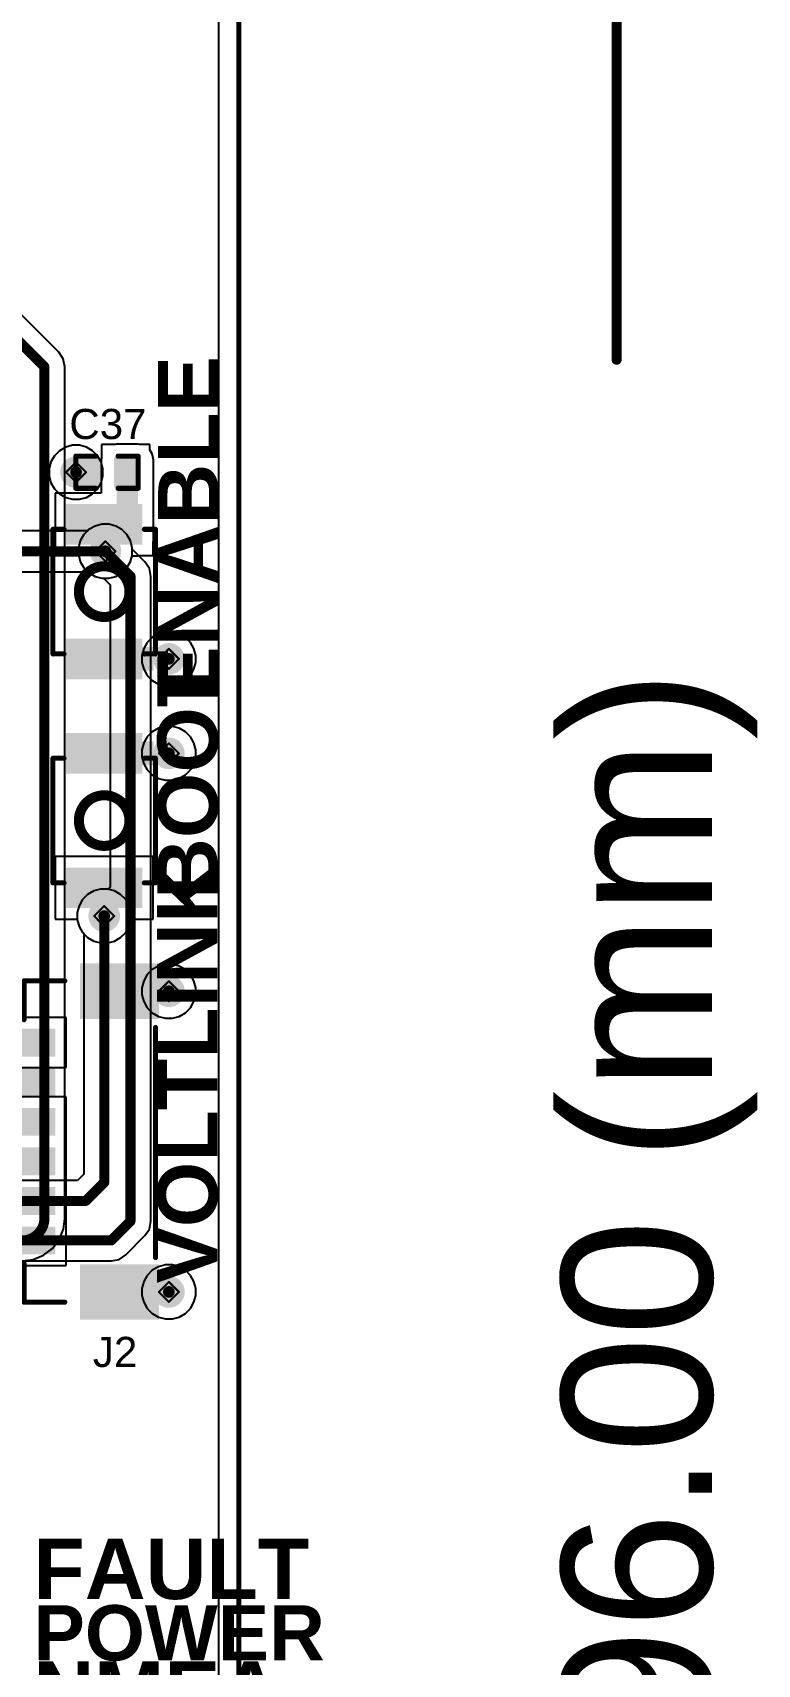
# Model space of a CAD drawing. Header units: inches. Extents: x -17.5 to 14.7, y -6.2 to 5.9.
# Drawn here: x 3.364 to 4.085, y 1.085 to 2.709 of the extents above; entities that cross this region are included whole.
import ezdxf

# ---------------------------------------------------------------- set-up
doc = ezdxf.new("R2010")
doc.units = ezdxf.units.IN
doc.header["$MEASUREMENT"] = 0
for name, color, linetype in [('Board Outline', 216, 'Continuous'), ('Bottom Layer', 5, 'Continuous'), ('Bottom Solder', 6, 'Continuous'), ('Dimensions', 6, 'Continuous'), ('Drill Drawing', 1, 'Continuous'), ('Fabrication', 76, 'Continuous'), ('Ground Layer', 76, 'Continuous'), ('Power Layer', 16, 'Continuous'), ('Top Layer', 1, 'Continuous'), ('Top Overlay', 2, 'Continuous'), ('Top Paste', 8, 'Continuous'), ('Top Solder', 216, 'Continuous'), ('Via Holes', 16, 'Continuous')]:
    doc.layers.add(name, color=color, linetype=linetype)
doc.styles.add('Arial', font='', dxfattribs={"height": 0.2})
doc.styles.add('Arial_Bold', font='', dxfattribs={"height": 0.2})
doc.styles.get('Arial').set_extended_font_data('Arial')
doc.styles.get('Arial_Bold').set_extended_font_data('Arial', bold=True)

# ---------------------------------------------------------------- blocks, each defined once
blk = doc.blocks.new('B3U_1000P_84')
at = {"layer": 'Top Layer'}
for points in [[(-0.0831, 0.0339), (-0.0508, 0.0339), (-0.0508, -0.0339), (-0.0831, -0.0339)], [(0.0508, 0.0339), (0.0831, 0.0339), (0.0831, -0.0339), (0.0508, -0.0339)]]:
    blk.add_hatch(color=1, dxfattribs=at).paths.add_polyline_path(points)
at = {"layer": 'Top Paste'}
for points in [[(-0.0831, 0.0339), (-0.0508, 0.0339), (-0.0508, -0.0339), (-0.0831, -0.0339)], [(0.0508, 0.0339), (0.0831, 0.0339), (0.0831, -0.0339), (0.0508, -0.0339)]]:
    blk.add_hatch(color=8, dxfattribs=at).paths.add_polyline_path(points)
at = {"layer": 'Top Solder'}
for points in [[(-0.0871, 0.0379), (-0.0468, 0.0379), (-0.0468, -0.0379), (-0.0871, -0.0379)], [(0.0468, 0.0379), (0.0871, 0.0379), (0.0871, -0.0379), (0.0468, -0.0379)]]:
    blk.add_hatch(color=216, dxfattribs=at).paths.add_polyline_path(points)
at = {"layer": 'Top Overlay'}
for points in [[(0.062, 0.051, 0.005, 0.005, 0), (-0.062, 0.051, 0.005, 0.005, 0)], [(-0.062, 0.04, 0.005, 0.005, 0), (-0.062, 0.051, 0.005, 0.005, 0)], [(0.062, 0.04, 0.005, 0.005, 0), (0.062, 0.051, 0.005, 0.005, 0)], [(-0.062, -0.051, 0.005, 0.005, 0), (-0.062, -0.04, 0.005, 0.005, 0)], [(0.062, -0.051, 0.005, 0.005, 0), (-0.062, -0.051, 0.005, 0.005, 0)], [(0.062, -0.051, 0.005, 0.005, 0), (0.062, -0.04, 0.005, 0.005, 0)]]:
    blk.add_lwpolyline(points, format="xyseb", dxfattribs=at)
for points in [[(-0.0633, 0.051, 0.0025, 0.0025, 1), (-0.0607, 0.051, 0.0025, 0.0025, 1)], [(-0.0633, 0.051, 0.0025, 0.0025, 1), (-0.0607, 0.051, 0.0025, 0.0025, 1)], [(0.0608, 0.051, 0.0025, 0.0025, 1), (0.0633, 0.051, 0.0025, 0.0025, 1)], [(0.0608, 0.051, 0.0025, 0.0025, 1), (0.0633, 0.051, 0.0025, 0.0025, 1)], [(-0.0633, 0.04, 0.0025, 0.0025, 1), (-0.0607, 0.04, 0.0025, 0.0025, 1)], [(0.0608, 0.04, 0.0025, 0.0025, 1), (0.0633, 0.04, 0.0025, 0.0025, 1)], [(0.0252, 0, 0.01, 0.01, 1), (-0.0252, 0, 0.01, 0.01, 1)], [(-0.0277, 0, 0.005, 0.005, 1), (-0.0227, 0, 0.005, 0.005, 1)], [(0.0227, 0, 0.005, 0.005, 1), (0.0277, 0, 0.005, 0.005, 1)], [(-0.0633, -0.04, 0.0025, 0.0025, 1), (-0.0607, -0.04, 0.0025, 0.0025, 1)], [(-0.0633, -0.051, 0.0025, 0.0025, 1), (-0.0607, -0.051, 0.0025, 0.0025, 1)], [(-0.0633, -0.051, 0.0025, 0.0025, 1), (-0.0607, -0.051, 0.0025, 0.0025, 1)], [(0.0608, -0.04, 0.0025, 0.0025, 1), (0.0633, -0.04, 0.0025, 0.0025, 1)], [(0.0608, -0.051, 0.0025, 0.0025, 1), (0.0633, -0.051, 0.0025, 0.0025, 1)], [(0.0608, -0.051, 0.0025, 0.0025, 1), (0.0633, -0.051, 0.0025, 0.0025, 1)]]:
    blk.add_lwpolyline(points, format="xyseb", close=True, dxfattribs=at)
blk = doc.blocks.new('B3U_1000P_85')
at = {"layer": 'Top Layer'}
for points in [[(-0.0831, 0.0339), (-0.0508, 0.0339), (-0.0508, -0.0339), (-0.0831, -0.0339)], [(0.0508, 0.0339), (0.0831, 0.0339), (0.0831, -0.0339), (0.0508, -0.0339)]]:
    blk.add_hatch(color=1, dxfattribs=at).paths.add_polyline_path(points)
at = {"layer": 'Top Paste'}
for points in [[(-0.0831, 0.0339), (-0.0508, 0.0339), (-0.0508, -0.0339), (-0.0831, -0.0339)], [(0.0508, 0.0339), (0.0831, 0.0339), (0.0831, -0.0339), (0.0508, -0.0339)]]:
    blk.add_hatch(color=8, dxfattribs=at).paths.add_polyline_path(points)
at = {"layer": 'Top Solder'}
for points in [[(-0.0871, 0.0379), (-0.0468, 0.0379), (-0.0468, -0.0379), (-0.0871, -0.0379)], [(0.0468, 0.0379), (0.0871, 0.0379), (0.0871, -0.0379), (0.0468, -0.0379)]]:
    blk.add_hatch(color=216, dxfattribs=at).paths.add_polyline_path(points)
at = {"layer": 'Top Overlay'}
for points in [[(-0.062, 0.051, 0.005, 0.005, 0), (0.062, 0.051, 0.005, 0.005, 0)], [(-0.062, 0.051, 0.005, 0.005, 0), (-0.062, 0.04, 0.005, 0.005, 0)], [(0.062, 0.051, 0.005, 0.005, 0), (0.062, 0.04, 0.005, 0.005, 0)], [(-0.062, -0.04, 0.005, 0.005, 0), (-0.062, -0.051, 0.005, 0.005, 0)], [(-0.062, -0.051, 0.005, 0.005, 0), (0.062, -0.051, 0.005, 0.005, 0)], [(0.062, -0.04, 0.005, 0.005, 0), (0.062, -0.051, 0.005, 0.005, 0)]]:
    blk.add_lwpolyline(points, format="xyseb", dxfattribs=at)
for points in [[(-0.0633, 0.051, 0.0025, 0.0025, 1), (-0.0607, 0.051, 0.0025, 0.0025, 1)], [(-0.0633, 0.051, 0.0025, 0.0025, 1), (-0.0607, 0.051, 0.0025, 0.0025, 1)], [(0.0608, 0.051, 0.0025, 0.0025, 1), (0.0633, 0.051, 0.0025, 0.0025, 1)], [(0.0608, 0.051, 0.0025, 0.0025, 1), (0.0633, 0.051, 0.0025, 0.0025, 1)], [(-0.0633, 0.04, 0.0025, 0.0025, 1), (-0.0607, 0.04, 0.0025, 0.0025, 1)], [(0.0608, 0.04, 0.0025, 0.0025, 1), (0.0633, 0.04, 0.0025, 0.0025, 1)], [(0.0252, 0, 0.01, 0.01, 1), (-0.0252, 0, 0.01, 0.01, 1)], [(-0.0277, 0, 0.005, 0.005, 1), (-0.0227, 0, 0.005, 0.005, 1)], [(0.0227, 0, 0.005, 0.005, 1), (0.0277, 0, 0.005, 0.005, 1)], [(-0.0633, -0.04, 0.0025, 0.0025, 1), (-0.0607, -0.04, 0.0025, 0.0025, 1)], [(-0.0633, -0.051, 0.0025, 0.0025, 1), (-0.0607, -0.051, 0.0025, 0.0025, 1)], [(-0.0633, -0.051, 0.0025, 0.0025, 1), (-0.0607, -0.051, 0.0025, 0.0025, 1)], [(0.0608, -0.04, 0.0025, 0.0025, 1), (0.0633, -0.04, 0.0025, 0.0025, 1)], [(0.0608, -0.051, 0.0025, 0.0025, 1), (0.0633, -0.051, 0.0025, 0.0025, 1)], [(0.0608, -0.051, 0.0025, 0.0025, 1), (0.0633, -0.051, 0.0025, 0.0025, 1)]]:
    blk.add_lwpolyline(points, format="xyseb", close=True, dxfattribs=at)
blk = doc.blocks.new('V________T______143')
at = {"layer": 'Top Layer'}
for points in [[(-0.1732, 0.0851), (-0.126, 0.0851), (-0.126, 0.0143), (-0.1732, 0.0143)], [(0.126, 0.0851), (0.1732, 0.0851), (0.1732, 0.0143), (0.126, 0.0143)], [(-0.1083, -0.0182), (-0.0886, -0.0182), (-0.0886, -0.0812), (-0.1083, -0.0812)], [(-0.0689, -0.0182), (-0.0492, -0.0182), (-0.0492, -0.0812), (-0.0689, -0.0812)], [(-0.0295, -0.0182), (-0.0098, -0.0182), (-0.0098, -0.0812), (-0.0295, -0.0812)], [(0.0098, -0.0182), (0.0295, -0.0182), (0.0295, -0.0812), (0.0098, -0.0812)], [(0.0492, -0.0182), (0.0689, -0.0182), (0.0689, -0.0812), (0.0492, -0.0812)], [(0.0886, -0.0182), (0.1083, -0.0182), (0.1083, -0.0812), (0.0886, -0.0812)]]:
    blk.add_hatch(color=1, dxfattribs=at).paths.add_polyline_path(points)
at = {"layer": 'Top Paste'}
for points in [[(-0.1732, 0.0851), (-0.126, 0.0851), (-0.126, 0.0143), (-0.1732, 0.0143)], [(0.126, 0.0851), (0.1732, 0.0851), (0.1732, 0.0143), (0.126, 0.0143)], [(-0.1083, -0.0182), (-0.0886, -0.0182), (-0.0886, -0.0812), (-0.1083, -0.0812)], [(-0.0689, -0.0182), (-0.0492, -0.0182), (-0.0492, -0.0812), (-0.0689, -0.0812)], [(-0.0295, -0.0182), (-0.0098, -0.0182), (-0.0098, -0.0812), (-0.0295, -0.0812)], [(0.0098, -0.0182), (0.0295, -0.0182), (0.0295, -0.0812), (0.0098, -0.0812)], [(0.0492, -0.0182), (0.0689, -0.0182), (0.0689, -0.0812), (0.0492, -0.0812)], [(0.0886, -0.0182), (0.1083, -0.0182), (0.1083, -0.0812), (0.0886, -0.0812)]]:
    blk.add_hatch(color=8, dxfattribs=at).paths.add_polyline_path(points)
at = {"layer": 'Top Solder'}
for points in [[(-0.1772, 0.0891), (-0.122, 0.0891), (-0.122, 0.0103), (-0.1772, 0.0103)], [(0.122, 0.0891), (0.1772, 0.0891), (0.1772, 0.0103), (0.122, 0.0103)], [(-0.1123, -0.0142), (-0.0846, -0.0142), (-0.0846, -0.0852), (-0.1123, -0.0852)], [(-0.0729, -0.0142), (-0.0452, -0.0142), (-0.0452, -0.0852), (-0.0729, -0.0852)], [(-0.0335, -0.0142), (-0.0058, -0.0142), (-0.0058, -0.0852), (-0.0335, -0.0852)], [(0.0058, -0.0142), (0.0335, -0.0142), (0.0335, -0.0852), (0.0058, -0.0852)], [(0.0452, -0.0142), (0.0729, -0.0142), (0.0729, -0.0852), (0.0452, -0.0852)], [(0.0846, -0.0142), (0.1123, -0.0142), (0.1123, -0.0852), (0.0846, -0.0852)]]:
    blk.add_hatch(color=216, dxfattribs=at).paths.add_polyline_path(points)
at = {"layer": 'Top Overlay'}
for points in [[(0.1154, 0.0856, 0.005, 0.005, 0), (-0.1136, 0.0856, 0.005, 0.005, 0)], [(-0.1598, -0.0453, 0.005, 0.005, 0), (-0.1598, -0.0047, 0.005, 0.005, 0)], [(0.1598, -0.0453, 0.005, 0.005, 0), (0.1598, -0.0047, 0.005, 0.005, 0)], [(-0.1213, -0.0453, 0.005, 0.005, 0), (-0.1598, -0.0453, 0.005, 0.005, 0)], [(0.1598, -0.0453, 0.005, 0.005, 0), (0.1213, -0.0453, 0.005, 0.005, 0)], [(-0.124, -0.066, 0.005, 0.005, 0), (-0.124, -0.056, 0.005, 0.005, 0)], [(-0.119, -0.061, 0.005, 0.005, 0), (-0.124, -0.056, 0.005, 0.005, 0)], [(-0.124, -0.066, 0.005, 0.005, 0), (-0.119, -0.061, 0.005, 0.005, 0)]]:
    blk.add_lwpolyline(points, format="xyseb", dxfattribs=at)
for points in [[(-0.1148, 0.0856, 0.0025, 0.0025, 1), (-0.1123, 0.0856, 0.0025, 0.0025, 1)], [(0.1142, 0.0856, 0.0025, 0.0025, 1), (0.1167, 0.0856, 0.0025, 0.0025, 1)], [(-0.1611, -0.0047, 0.0025, 0.0025, 1), (-0.1586, -0.0047, 0.0025, 0.0025, 1)], [(0.1586, -0.0047, 0.0025, 0.0025, 1), (0.1611, -0.0047, 0.0025, 0.0025, 1)], [(-0.1611, -0.0453, 0.0025, 0.0025, 1), (-0.1586, -0.0453, 0.0025, 0.0025, 1)], [(-0.1611, -0.0453, 0.0025, 0.0025, 1), (-0.1586, -0.0453, 0.0025, 0.0025, 1)], [(-0.1225, -0.0453, 0.0025, 0.0025, 1), (-0.12, -0.0453, 0.0025, 0.0025, 1)], [(0.12, -0.0453, 0.0025, 0.0025, 1), (0.1225, -0.0453, 0.0025, 0.0025, 1)], [(0.1586, -0.0453, 0.0025, 0.0025, 1), (0.1611, -0.0453, 0.0025, 0.0025, 1)], [(0.1586, -0.0453, 0.0025, 0.0025, 1), (0.1611, -0.0453, 0.0025, 0.0025, 1)], [(-0.1253, -0.056, 0.0025, 0.0025, 1), (-0.1227, -0.056, 0.0025, 0.0025, 1)], [(-0.1253, -0.056, 0.0025, 0.0025, 1), (-0.1227, -0.056, 0.0025, 0.0025, 1)], [(-0.1253, -0.066, 0.0025, 0.0025, 1), (-0.1227, -0.066, 0.0025, 0.0025, 1)], [(-0.1253, -0.066, 0.0025, 0.0025, 1), (-0.1227, -0.066, 0.0025, 0.0025, 1)], [(-0.1202, -0.061, 0.0025, 0.0025, 1), (-0.1177, -0.061, 0.0025, 0.0025, 1)], [(-0.1202, -0.061, 0.0025, 0.0025, 1), (-0.1177, -0.061, 0.0025, 0.0025, 1)]]:
    blk.add_lwpolyline(points, format="xyseb", close=True, dxfattribs=at)
blk = doc.blocks.new('C___0402_182')
at = {"layer": 'Top Layer'}
for points in [[(-0.0275, -0.0125), (-0.0275, 0.0125), (-0.0095, 0.0125), (-0.0095, -0.0125)], [(0.0095, -0.0125), (0.0095, 0.0125), (0.0275, 0.0125), (0.0275, -0.0125)]]:
    blk.add_hatch(color=1, dxfattribs=at).paths.add_polyline_path(points)
at = {"layer": 'Top Paste'}
for points in [[(-0.0275, -0.0125), (-0.0275, 0.0125), (-0.0095, 0.0125), (-0.0095, -0.0125)], [(0.0095, -0.0125), (0.0095, 0.0125), (0.0275, 0.0125), (0.0275, -0.0125)]]:
    blk.add_hatch(color=8, dxfattribs=at).paths.add_polyline_path(points)
at = {"layer": 'Top Solder'}
for points in [[(-0.0299, -0.0149), (-0.0299, 0.0149), (-0.0071, 0.0149), (-0.0071, -0.0149)], [(0.0071, -0.0149), (0.0071, 0.0149), (0.0299, 0.0149), (0.0299, -0.0149)]]:
    blk.add_hatch(color=216, dxfattribs=at).paths.add_polyline_path(points)
at = {"layer": 'Top Overlay'}
for points in [[(-0.031, -0.016, 0.005, 0.005, 0), (-0.031, 0.016, 0.005, 0.005, 0)], [(-0.031, 0.016, 0.005, 0.005, 0), (-0.011, 0.016, 0.005, 0.005, 0)], [(0.011, 0.016, 0.005, 0.005, 0), (0.031, 0.016, 0.005, 0.005, 0)], [(0.031, -0.016, 0.005, 0.005, 0), (0.031, 0.016, 0.005, 0.005, 0)], [(-0.031, -0.016, 0.005, 0.005, 0), (-0.011, -0.016, 0.005, 0.005, 0)], [(0.011, -0.016, 0.005, 0.005, 0), (0.031, -0.016, 0.005, 0.005, 0)]]:
    blk.add_lwpolyline(points, format="xyseb", dxfattribs=at)
for points in [[(-0.0323, 0.016, 0.0025, 0.0025, 1), (-0.0297, 0.016, 0.0025, 0.0025, 1)], [(-0.0323, 0.016, 0.0025, 0.0025, 1), (-0.0297, 0.016, 0.0025, 0.0025, 1)], [(-0.0123, 0.016, 0.0025, 0.0025, 1), (-0.0097, 0.016, 0.0025, 0.0025, 1)], [(0.0097, 0.016, 0.0025, 0.0025, 1), (0.0123, 0.016, 0.0025, 0.0025, 1)], [(0.0297, 0.016, 0.0025, 0.0025, 1), (0.0323, 0.016, 0.0025, 0.0025, 1)], [(0.0297, 0.016, 0.0025, 0.0025, 1), (0.0323, 0.016, 0.0025, 0.0025, 1)], [(-0.0323, -0.016, 0.0025, 0.0025, 1), (-0.0297, -0.016, 0.0025, 0.0025, 1)], [(-0.0323, -0.016, 0.0025, 0.0025, 1), (-0.0297, -0.016, 0.0025, 0.0025, 1)], [(-0.0123, -0.016, 0.0025, 0.0025, 1), (-0.0097, -0.016, 0.0025, 0.0025, 1)], [(0.0097, -0.016, 0.0025, 0.0025, 1), (0.0123, -0.016, 0.0025, 0.0025, 1)], [(0.0297, -0.016, 0.0025, 0.0025, 1), (0.0323, -0.016, 0.0025, 0.0025, 1)], [(0.0297, -0.016, 0.0025, 0.0025, 1), (0.0323, -0.016, 0.0025, 0.0025, 1)]]:
    blk.add_lwpolyline(points, format="xyseb", close=True, dxfattribs=at)

msp = doc.modelspace()

# ---------------------------------------------------------------- hatches: boundary and pattern name
at = {"layer": 'Bottom Layer'}
h = msp.add_hatch(color=5, dxfattribs=at)
edge = h.paths.add_edge_path()
edge.add_arc((3.4068, 2.2716), 0.0118, 0, 360)
h = msp.add_hatch(color=5, dxfattribs=at)
edge = h.paths.add_edge_path()
edge.add_arc((3.436, 2.193), 0.0118, 0, 360)
h = msp.add_hatch(color=5, dxfattribs=at)
edge = h.paths.add_edge_path()
edge.add_arc((3.4992, 2.0859), 0.0118, 0, 360)
h = msp.add_hatch(color=5, dxfattribs=at)
edge = h.paths.add_edge_path()
edge.add_arc((3.4992, 1.9919), 0.0118, 0, 360)
h = msp.add_hatch(color=5, dxfattribs=at)
edge = h.paths.add_edge_path()
edge.add_arc((3.4348, 1.83), 0.0118, 0, 360)
h = msp.add_hatch(color=5, dxfattribs=at)
edge = h.paths.add_edge_path()
edge.add_arc((3.4992, 1.7552), 0.0118, 0, 360)
h = msp.add_hatch(color=5, dxfattribs=at)
edge = h.paths.add_edge_path()
edge.add_arc((3.4992, 1.456), 0.0118, 0, 360)
at = {"layer": 'Bottom Solder'}
h = msp.add_hatch(color=6, dxfattribs=at)
edge = h.paths.add_edge_path()
edge.add_arc((3.4068, 2.2716), 0.0158, 0, 360)
h = msp.add_hatch(color=6, dxfattribs=at)
edge = h.paths.add_edge_path()
edge.add_arc((3.436, 2.193), 0.0158, 0, 360)
h = msp.add_hatch(color=6, dxfattribs=at)
edge = h.paths.add_edge_path()
edge.add_arc((3.4992, 2.0859), 0.0158, 0, 360)
h = msp.add_hatch(color=6, dxfattribs=at)
edge = h.paths.add_edge_path()
edge.add_arc((3.4992, 1.9919), 0.0158, 0, 360)
h = msp.add_hatch(color=6, dxfattribs=at)
edge = h.paths.add_edge_path()
edge.add_arc((3.4348, 1.83), 0.0158, 0, 360)
h = msp.add_hatch(color=6, dxfattribs=at)
edge = h.paths.add_edge_path()
edge.add_arc((3.4992, 1.7552), 0.0158, 0, 360)
h = msp.add_hatch(color=6, dxfattribs=at)
edge = h.paths.add_edge_path()
edge.add_arc((3.4992, 1.456), 0.0158, 0, 360)
at = {"layer": 'Ground Layer'}
h = msp.add_hatch(color=76, dxfattribs=at)
edge = h.paths.add_edge_path()
edge.add_arc((3.4068, 2.2716), 0.0118, 0, 360)
h = msp.add_hatch(color=76, dxfattribs=at)
edge = h.paths.add_edge_path()
edge.add_arc((3.436, 2.193), 0.0118, 0, 360)
h = msp.add_hatch(color=76, dxfattribs=at)
edge = h.paths.add_edge_path()
edge.add_arc((3.4992, 2.0859), 0.0118, 0, 360)
h = msp.add_hatch(color=76, dxfattribs=at)
edge = h.paths.add_edge_path()
edge.add_arc((3.4992, 1.9919), 0.0118, 0, 360)
h = msp.add_hatch(color=76, dxfattribs=at)
edge = h.paths.add_edge_path()
edge.add_arc((3.4348, 1.83), 0.0118, 0, 360)
h = msp.add_hatch(color=76, dxfattribs=at)
edge = h.paths.add_edge_path()
edge.add_arc((3.4992, 1.7552), 0.0118, 0, 360)
h = msp.add_hatch(color=76, dxfattribs=at)
edge = h.paths.add_edge_path()
edge.add_arc((3.4992, 1.456), 0.0118, 0, 360)
at = {"layer": 'Power Layer'}
h = msp.add_hatch(color=16, dxfattribs=at)
edge = h.paths.add_edge_path()
edge.add_arc((3.4068, 2.2716), 0.0118, 0, 360)
h = msp.add_hatch(color=16, dxfattribs=at)
edge = h.paths.add_edge_path()
edge.add_arc((3.436, 2.193), 0.0118, 0, 360)
h = msp.add_hatch(color=16, dxfattribs=at)
edge = h.paths.add_edge_path()
edge.add_arc((3.4992, 2.0859), 0.0118, 0, 360)
h = msp.add_hatch(color=16, dxfattribs=at)
edge = h.paths.add_edge_path()
edge.add_arc((3.4992, 1.9919), 0.0118, 0, 360)
h = msp.add_hatch(color=16, dxfattribs=at)
edge = h.paths.add_edge_path()
edge.add_arc((3.4348, 1.83), 0.0118, 0, 360)
h = msp.add_hatch(color=16, dxfattribs=at)
edge = h.paths.add_edge_path()
edge.add_arc((3.4992, 1.7552), 0.0118, 0, 360)
h = msp.add_hatch(color=16, dxfattribs=at)
edge = h.paths.add_edge_path()
edge.add_arc((3.4992, 1.456), 0.0118, 0, 360)
at = {"layer": 'Top Layer'}
h = msp.add_hatch(color=1, dxfattribs=at)
edge = h.paths.add_edge_path()
edge.add_arc((3.4068, 2.2716), 0.0118, 0, 360)
for points in [[(3.4008, 2.2833), (3.4008, 2.2597), (3.4203, 2.2597), (3.4203, 2.2833)], [(3.4471, 2.2036), (3.4686, 2.2036), (3.4686, 2.2841), (3.4471, 2.2841)], [(3.4241, 2.193), (3.4479, 2.193), (3.4479, 2.2197), (3.4241, 2.2197)], [(3.4348, 2.0977), (3.4348, 2.0741), (3.484, 2.0741), (3.484, 2.0977)], [(3.4348, 2.0037), (3.4348, 1.9801), (3.484, 1.9801), (3.484, 2.0037)], [(3.423, 1.83), (3.4466, 1.83), (3.4466, 1.8581), (3.423, 1.8581)], [(3.45, 1.767), (3.45, 1.7434), (3.4992, 1.7434), (3.4992, 1.767)], [(3.45, 1.4678), (3.45, 1.4442), (3.4992, 1.4442), (3.4992, 1.4678)]]:
    msp.add_hatch(color=1, dxfattribs=at).paths.add_polyline_path(points)
h = msp.add_hatch(color=1, dxfattribs=at)
edge = h.paths.add_edge_path()
edge.add_arc((3.436, 2.193), 0.0118, 0, 360)
h = msp.add_hatch(color=1, dxfattribs=at)
edge = h.paths.add_edge_path()
edge.add_arc((3.4992, 2.0859), 0.0118, 0, 360)
h = msp.add_hatch(color=1, dxfattribs=at)
edge = h.paths.add_edge_path()
edge.add_arc((3.4992, 1.9919), 0.0118, 0, 360)
h = msp.add_hatch(color=1, dxfattribs=at)
edge = h.paths.add_edge_path()
edge.add_arc((3.4348, 1.83), 0.0118, 0, 360)
h = msp.add_hatch(color=1, dxfattribs=at)
edge = h.paths.add_edge_path()
edge.add_arc((3.4992, 1.7552), 0.0118, 0, 360)
h = msp.add_hatch(color=1, dxfattribs=at)
edge = h.paths.add_edge_path()
edge.add_arc((3.4992, 1.456), 0.0118, 0, 360)
at = {"layer": 'Top Solder'}
h = msp.add_hatch(color=216, dxfattribs=at)
edge = h.paths.add_edge_path()
edge.add_arc((3.4068, 2.2716), 0.0158, 0, 360)
h = msp.add_hatch(color=216, dxfattribs=at)
edge = h.paths.add_edge_path()
edge.add_arc((3.436, 2.193), 0.0158, 0, 360)
h = msp.add_hatch(color=216, dxfattribs=at)
edge = h.paths.add_edge_path()
edge.add_arc((3.4992, 2.0859), 0.0158, 0, 360)
h = msp.add_hatch(color=216, dxfattribs=at)
edge = h.paths.add_edge_path()
edge.add_arc((3.4992, 1.9919), 0.0158, 0, 360)
h = msp.add_hatch(color=216, dxfattribs=at)
edge = h.paths.add_edge_path()
edge.add_arc((3.4348, 1.83), 0.0158, 0, 360)
h = msp.add_hatch(color=216, dxfattribs=at)
edge = h.paths.add_edge_path()
edge.add_arc((3.4992, 1.7552), 0.0158, 0, 360)
h = msp.add_hatch(color=216, dxfattribs=at)
edge = h.paths.add_edge_path()
edge.add_arc((3.4992, 1.456), 0.0158, 0, 360)
at = {"layer": 'Via Holes'}
h = msp.add_hatch(color=7, dxfattribs=at)
edge = h.paths.add_edge_path()
edge.add_arc((3.4068, 2.2716), 0.00591, 0, 360)
h = msp.add_hatch(color=7, dxfattribs=at)
edge = h.paths.add_edge_path()
edge.add_arc((3.436, 2.193), 0.00591, 0, 360)
h = msp.add_hatch(color=7, dxfattribs=at)
edge = h.paths.add_edge_path()
edge.add_arc((3.4992, 2.0859), 0.00591, 0, 360)
h = msp.add_hatch(color=7, dxfattribs=at)
edge = h.paths.add_edge_path()
edge.add_arc((3.4992, 1.9919), 0.00591, 0, 360)
h = msp.add_hatch(color=7, dxfattribs=at)
edge = h.paths.add_edge_path()
edge.add_arc((3.4348, 1.83), 0.00591, 0, 360)
h = msp.add_hatch(color=7, dxfattribs=at)
edge = h.paths.add_edge_path()
edge.add_arc((3.4992, 1.7552), 0.00591, 0, 360)
h = msp.add_hatch(color=7, dxfattribs=at)
edge = h.paths.add_edge_path()
edge.add_arc((3.4992, 1.456), 0.00591, 0, 360)

# ---------------------------------------------------------------- linework, layer by layer
at = {"layer": 'Board Outline'}
msp.add_lwpolyline([(3.569, -0.181, 0.005, 0.005, 0), (3.569, 3.5986, 0.005, 0.005, 0)], format="xyseb", dxfattribs=at)
at = {"layer": 'Bottom Layer'}
for p, q in [((3.5487, 3.5782), (3.5487, -0.1606)), ((3.4185, 2.2134), (3.2384, 2.2134)), ((3.4195, 2.2145), (3.4185, 2.2134)), ((3.4257, 2.218), (3.4195, 2.2145)), ((3.4325, 2.2198), (3.4257, 2.218)), ((3.4395, 2.2198), (3.4325, 2.2198)), ((3.4463, 2.218), (3.4395, 2.2198)), ((3.4525, 2.2145), (3.4463, 2.218)), ((3.4575, 2.2095), (3.4525, 2.2145)), ((3.461, 2.2033), (3.4575, 2.2095)), ((3.4628, 2.1965), (3.461, 2.2033)), ((3.4628, 2.195), (3.4628, 2.1965)), ((3.4754, 2.1824), (3.4628, 2.195)), ((3.4798, 2.1758), (3.4754, 2.1824)), ((3.4814, 2.168), (3.4798, 2.1758)), ((3.1244, 2.1726), (3.4185, 2.1726)), ((3.4185, 2.1726), (3.4195, 2.1715)), ((3.4195, 2.1715), (3.4257, 2.168)), ((3.4257, 2.168), (3.4325, 2.1662)), ((3.4325, 2.1662), (3.434, 2.1662)), ((3.434, 2.1662), (3.4406, 2.1596)), ((3.4406, 2.1596), (3.4406, 1.8586)), ((3.4814, 1.5264), (3.4814, 2.168)), ((3.4183, 1.8515), (3.4133, 1.8465)), ((3.4244, 1.855), (3.4183, 1.8515)), ((3.4312, 1.8568), (3.4244, 1.855)), ((3.4383, 1.8568), (3.4312, 1.8568)), ((3.4406, 1.8586), (3.4383, 1.8568)), ((3.4098, 1.8403), (3.408, 1.8335)), ((3.4133, 1.8465), (3.4098, 1.8403)), ((3.408, 1.8335), (3.408, 1.8265)), ((3.408, 1.8265), (3.4098, 1.8197)), ((3.4098, 1.8197), (3.4133, 1.8135)), ((3.4133, 1.8135), (3.4144, 1.8125)), ((3.4144, 1.8125), (3.4144, 1.5732)), ((3.4081, 1.5669), (3.3313, 1.5669)), ((3.4144, 1.5732), (3.4081, 1.5669)), ((3.4798, 1.5186), (3.4814, 1.5264)), ((3.4814, 1.5264), (3.4814, 1.5264)), ((3.4562, 1.4928), (3.4754, 1.512)), ((3.4754, 1.512), (3.4798, 1.5186)), ((3.323, 1.4868), (3.4417, 1.4868)), ((3.4417, 1.4868), (3.4496, 1.4883)), ((3.4496, 1.4883), (3.4562, 1.4928))]:
    msp.add_line(p, q, dxfattribs=at)
for points in [[(3.116, 2.193, 0.01, 0.01, 0), (3.436, 2.193, 0.01, 0.01, 0)], [(3.436, 2.193, 0.01, 0.01, 0), (3.461, 2.168, 0.01, 0.01, 0)], [(3.461, 1.5264, 0.01, 0.01, 0), (3.461, 2.168, 0.01, 0.01, 0)], [(3.4348, 1.5648, 0.01, 0.01, 0), (3.4348, 1.83, 0.01, 0.01, 0)], [(3.4165, 1.5466, 0.01, 0.01, 0), (3.4348, 1.5648, 0.01, 0.01, 0)], [(3.3055, 1.5466, 0.01, 0.01, 0), (3.4165, 1.5466, 0.01, 0.01, 0)], [(3.4417, 1.5072, 0.01, 0.01, 0), (3.461, 1.5264, 0.01, 0.01, 0)], [(3.3055, 1.5072, 0.01, 0.01, 0), (3.4417, 1.5072, 0.01, 0.01, 0)]]:
    msp.add_lwpolyline(points, format="xyseb", dxfattribs=at)
for points in [[(3.4335, 2.193, 0.005, 0.005, 1), (3.4385, 2.193, 0.005, 0.005, 1)], [(3.4335, 2.193, 0.005, 0.005, 1), (3.4385, 2.193, 0.005, 0.005, 1)], [(3.4585, 2.168, 0.005, 0.005, 1), (3.4635, 2.168, 0.005, 0.005, 1)], [(3.4585, 2.168, 0.005, 0.005, 1), (3.4635, 2.168, 0.005, 0.005, 1)], [(3.4323, 1.83, 0.005, 0.005, 1), (3.4373, 1.83, 0.005, 0.005, 1)], [(3.4323, 1.5648, 0.005, 0.005, 1), (3.4373, 1.5648, 0.005, 0.005, 1)], [(3.4323, 1.5648, 0.005, 0.005, 1), (3.4373, 1.5648, 0.005, 0.005, 1)], [(3.414, 1.5466, 0.005, 0.005, 1), (3.419, 1.5466, 0.005, 0.005, 1)], [(3.414, 1.5466, 0.005, 0.005, 1), (3.419, 1.5466, 0.005, 0.005, 1)], [(3.4585, 1.5264, 0.005, 0.005, 1), (3.4635, 1.5264, 0.005, 0.005, 1)], [(3.4585, 1.5264, 0.005, 0.005, 1), (3.4635, 1.5264, 0.005, 0.005, 1)], [(3.4392, 1.5072, 0.005, 0.005, 1), (3.4442, 1.5072, 0.005, 0.005, 1)], [(3.4392, 1.5072, 0.005, 0.005, 1), (3.4442, 1.5072, 0.005, 0.005, 1)]]:
    msp.add_lwpolyline(points, format="xyseb", close=True, dxfattribs=at)
at = {"layer": 'Dimensions'}
msp.add_lwpolyline([(3.945, 2.3836, 0.01, 0.01, 0), (3.945, 3.5986, 0.01, 0.01, 0)], format="xyseb", dxfattribs=at)
msp.add_lwpolyline([(3.9425, 2.3836, 0.005, 0.005, 1), (3.9475, 2.3836, 0.005, 0.005, 1)], format="xyseb", close=True, dxfattribs=at)
at = {"layer": 'Drill Drawing'}
for points in [[(3.3968, 2.2716, 0.002, 0.002, 0), (3.4068, 2.2816, 0.002, 0.002, 0)], [(3.4068, 2.2816, 0.002, 0.002, 0), (3.4168, 2.2716, 0.002, 0.002, 0)], [(3.3968, 2.2716, 0.002, 0.002, 0), (3.4068, 2.2616, 0.002, 0.002, 0)], [(3.4068, 2.2616, 0.002, 0.002, 0), (3.4168, 2.2716, 0.002, 0.002, 0)], [(3.426, 2.193, 0.002, 0.002, 0), (3.436, 2.203, 0.002, 0.002, 0)], [(3.426, 2.193, 0.002, 0.002, 0), (3.436, 2.183, 0.002, 0.002, 0)], [(3.436, 2.203, 0.002, 0.002, 0), (3.446, 2.193, 0.002, 0.002, 0)], [(3.436, 2.183, 0.002, 0.002, 0), (3.446, 2.193, 0.002, 0.002, 0)], [(3.4892, 2.0859, 0.002, 0.002, 0), (3.4992, 2.0959, 0.002, 0.002, 0)], [(3.4992, 2.0959, 0.002, 0.002, 0), (3.5092, 2.0859, 0.002, 0.002, 0)], [(3.4892, 2.0859, 0.002, 0.002, 0), (3.4992, 2.0759, 0.002, 0.002, 0)], [(3.4992, 2.0759, 0.002, 0.002, 0), (3.5092, 2.0859, 0.002, 0.002, 0)], [(3.4892, 1.9919, 0.002, 0.002, 0), (3.4992, 2.0019, 0.002, 0.002, 0)], [(3.4992, 2.0019, 0.002, 0.002, 0), (3.5092, 1.9919, 0.002, 0.002, 0)], [(3.4892, 1.9919, 0.002, 0.002, 0), (3.4992, 1.9819, 0.002, 0.002, 0)], [(3.4992, 1.9819, 0.002, 0.002, 0), (3.5092, 1.9919, 0.002, 0.002, 0)], [(3.4248, 1.83, 0.002, 0.002, 0), (3.4348, 1.84, 0.002, 0.002, 0)], [(3.4348, 1.84, 0.002, 0.002, 0), (3.4448, 1.83, 0.002, 0.002, 0)], [(3.4248, 1.83, 0.002, 0.002, 0), (3.4348, 1.82, 0.002, 0.002, 0)], [(3.4348, 1.82, 0.002, 0.002, 0), (3.4448, 1.83, 0.002, 0.002, 0)], [(3.4892, 1.7552, 0.002, 0.002, 0), (3.4992, 1.7652, 0.002, 0.002, 0)], [(3.4892, 1.7552, 0.002, 0.002, 0), (3.4992, 1.7452, 0.002, 0.002, 0)], [(3.4992, 1.7652, 0.002, 0.002, 0), (3.5092, 1.7552, 0.002, 0.002, 0)], [(3.4992, 1.7452, 0.002, 0.002, 0), (3.5092, 1.7552, 0.002, 0.002, 0)], [(3.4892, 1.456, 0.002, 0.002, 0), (3.4992, 1.466, 0.002, 0.002, 0)], [(3.4992, 1.466, 0.002, 0.002, 0), (3.5092, 1.456, 0.002, 0.002, 0)], [(3.4892, 1.456, 0.002, 0.002, 0), (3.4992, 1.446, 0.002, 0.002, 0)], [(3.4992, 1.446, 0.002, 0.002, 0), (3.5092, 1.456, 0.002, 0.002, 0)]]:
    msp.add_lwpolyline(points, format="xyseb", dxfattribs=at)
for points in [[(3.4063, 2.2816, 0.001, 0.001, 1), (3.4073, 2.2816, 0.001, 0.001, 1)], [(3.4063, 2.2816, 0.001, 0.001, 1), (3.4073, 2.2816, 0.001, 0.001, 1)], [(3.3963, 2.2716, 0.001, 0.001, 1), (3.3973, 2.2716, 0.001, 0.001, 1)], [(3.3963, 2.2716, 0.001, 0.001, 1), (3.3973, 2.2716, 0.001, 0.001, 1)], [(3.4063, 2.2616, 0.001, 0.001, 1), (3.4073, 2.2616, 0.001, 0.001, 1)], [(3.4063, 2.2616, 0.001, 0.001, 1), (3.4073, 2.2616, 0.001, 0.001, 1)], [(3.4163, 2.2716, 0.001, 0.001, 1), (3.4173, 2.2716, 0.001, 0.001, 1)], [(3.4163, 2.2716, 0.001, 0.001, 1), (3.4173, 2.2716, 0.001, 0.001, 1)], [(3.4255, 2.193, 0.001, 0.001, 1), (3.4265, 2.193, 0.001, 0.001, 1)], [(3.4255, 2.193, 0.001, 0.001, 1), (3.4265, 2.193, 0.001, 0.001, 1)], [(3.4355, 2.203, 0.001, 0.001, 1), (3.4365, 2.203, 0.001, 0.001, 1)], [(3.4355, 2.203, 0.001, 0.001, 1), (3.4365, 2.203, 0.001, 0.001, 1)], [(3.4455, 2.193, 0.001, 0.001, 1), (3.4465, 2.193, 0.001, 0.001, 1)], [(3.4455, 2.193, 0.001, 0.001, 1), (3.4465, 2.193, 0.001, 0.001, 1)], [(3.4355, 2.183, 0.001, 0.001, 1), (3.4365, 2.183, 0.001, 0.001, 1)], [(3.4355, 2.183, 0.001, 0.001, 1), (3.4365, 2.183, 0.001, 0.001, 1)], [(3.4987, 2.0959, 0.001, 0.001, 1), (3.4997, 2.0959, 0.001, 0.001, 1)], [(3.4987, 2.0959, 0.001, 0.001, 1), (3.4997, 2.0959, 0.001, 0.001, 1)], [(3.4887, 2.0859, 0.001, 0.001, 1), (3.4897, 2.0859, 0.001, 0.001, 1)], [(3.4887, 2.0859, 0.001, 0.001, 1), (3.4897, 2.0859, 0.001, 0.001, 1)], [(3.5087, 2.0859, 0.001, 0.001, 1), (3.5097, 2.0859, 0.001, 0.001, 1)], [(3.5087, 2.0859, 0.001, 0.001, 1), (3.5097, 2.0859, 0.001, 0.001, 1)], [(3.4987, 2.0759, 0.001, 0.001, 1), (3.4997, 2.0759, 0.001, 0.001, 1)], [(3.4987, 2.0759, 0.001, 0.001, 1), (3.4997, 2.0759, 0.001, 0.001, 1)], [(3.4987, 2.0019, 0.001, 0.001, 1), (3.4997, 2.0019, 0.001, 0.001, 1)], [(3.4987, 2.0019, 0.001, 0.001, 1), (3.4997, 2.0019, 0.001, 0.001, 1)], [(3.4887, 1.9919, 0.001, 0.001, 1), (3.4897, 1.9919, 0.001, 0.001, 1)], [(3.4887, 1.9919, 0.001, 0.001, 1), (3.4897, 1.9919, 0.001, 0.001, 1)], [(3.4987, 1.9819, 0.001, 0.001, 1), (3.4997, 1.9819, 0.001, 0.001, 1)], [(3.4987, 1.9819, 0.001, 0.001, 1), (3.4997, 1.9819, 0.001, 0.001, 1)], [(3.5087, 1.9919, 0.001, 0.001, 1), (3.5097, 1.9919, 0.001, 0.001, 1)], [(3.5087, 1.9919, 0.001, 0.001, 1), (3.5097, 1.9919, 0.001, 0.001, 1)], [(3.4343, 1.84, 0.001, 0.001, 1), (3.4353, 1.84, 0.001, 0.001, 1)], [(3.4343, 1.84, 0.001, 0.001, 1), (3.4353, 1.84, 0.001, 0.001, 1)], [(3.4243, 1.83, 0.001, 0.001, 1), (3.4253, 1.83, 0.001, 0.001, 1)], [(3.4243, 1.83, 0.001, 0.001, 1), (3.4253, 1.83, 0.001, 0.001, 1)], [(3.4343, 1.82, 0.001, 0.001, 1), (3.4353, 1.82, 0.001, 0.001, 1)], [(3.4343, 1.82, 0.001, 0.001, 1), (3.4353, 1.82, 0.001, 0.001, 1)], [(3.4443, 1.83, 0.001, 0.001, 1), (3.4453, 1.83, 0.001, 0.001, 1)], [(3.4443, 1.83, 0.001, 0.001, 1), (3.4453, 1.83, 0.001, 0.001, 1)], [(3.4887, 1.7552, 0.001, 0.001, 1), (3.4897, 1.7552, 0.001, 0.001, 1)], [(3.4887, 1.7552, 0.001, 0.001, 1), (3.4897, 1.7552, 0.001, 0.001, 1)], [(3.4987, 1.7652, 0.001, 0.001, 1), (3.4997, 1.7652, 0.001, 0.001, 1)], [(3.4987, 1.7652, 0.001, 0.001, 1), (3.4997, 1.7652, 0.001, 0.001, 1)], [(3.5087, 1.7552, 0.001, 0.001, 1), (3.5097, 1.7552, 0.001, 0.001, 1)], [(3.5087, 1.7552, 0.001, 0.001, 1), (3.5097, 1.7552, 0.001, 0.001, 1)], [(3.4987, 1.7452, 0.001, 0.001, 1), (3.4997, 1.7452, 0.001, 0.001, 1)], [(3.4987, 1.7452, 0.001, 0.001, 1), (3.4997, 1.7452, 0.001, 0.001, 1)], [(3.4987, 1.466, 0.001, 0.001, 1), (3.4997, 1.466, 0.001, 0.001, 1)], [(3.4987, 1.466, 0.001, 0.001, 1), (3.4997, 1.466, 0.001, 0.001, 1)], [(3.4887, 1.456, 0.001, 0.001, 1), (3.4897, 1.456, 0.001, 0.001, 1)], [(3.4887, 1.456, 0.001, 0.001, 1), (3.4897, 1.456, 0.001, 0.001, 1)], [(3.4987, 1.446, 0.001, 0.001, 1), (3.4997, 1.446, 0.001, 0.001, 1)], [(3.4987, 1.446, 0.001, 0.001, 1), (3.4997, 1.446, 0.001, 0.001, 1)], [(3.5087, 1.456, 0.001, 0.001, 1), (3.5097, 1.456, 0.001, 0.001, 1)], [(3.5087, 1.456, 0.001, 0.001, 1), (3.5097, 1.456, 0.001, 0.001, 1)]]:
    msp.add_lwpolyline(points, format="xyseb", close=True, dxfattribs=at)
at = {"layer": 'Fabrication'}
for points in [[(3.4412, 2.2039, 0.00025, 0.00025, 1), (3.4409, 2.2039, 0.00025, 0.00025, 1)], [(3.4409, 2.2039, 0.000125, 0.000125, 1), (3.441, 2.2039, 0.000125, 0.000125, 1)], [(3.4411, 2.2039, 0.000125, 0.000125, 1), (3.4412, 2.2039, 0.000125, 0.000125, 1)]]:
    msp.add_lwpolyline(points, format="xyseb", close=True, dxfattribs=at)
at = {"layer": 'Ground Layer'}
for p, q in [((3.5487, 3.5782), (3.5487, -0.1606)), ((3.3897, 2.391), (3.3372, 2.4434)), ((3.3941, 2.3843), (3.3897, 2.391)), ((3.3957, 2.3765), (3.3941, 2.3843)), ((3.3957, 1.5294), (3.3957, 2.3765)), ((3.3957, 2.3765), (3.3957, 2.3765)), ((3.4145, 2.2095), (3.411, 2.2033)), ((3.4195, 2.2145), (3.4145, 2.2095)), ((3.4257, 2.218), (3.4195, 2.2145)), ((3.4325, 2.2198), (3.4257, 2.218)), ((3.4395, 2.2198), (3.4325, 2.2198)), ((3.4463, 2.218), (3.4395, 2.2198)), ((3.4525, 2.2145), (3.4463, 2.218)), ((3.4575, 2.2095), (3.4525, 2.2145)), ((3.461, 2.2033), (3.4575, 2.2095)), ((3.411, 2.2033), (3.4092, 2.1965)), ((3.4092, 2.1965), (3.4092, 2.1895)), ((3.4628, 2.1965), (3.461, 2.2033)), ((3.4628, 2.1895), (3.4628, 2.1965)), ((3.4092, 2.1895), (3.411, 2.1827)), ((3.411, 2.1827), (3.4145, 2.1765)), ((3.4145, 2.1765), (3.4195, 2.1715)), ((3.4525, 2.1715), (3.4575, 2.1765)), ((3.4575, 2.1765), (3.461, 2.1827)), ((3.461, 2.1827), (3.4628, 2.1895)), ((3.4195, 2.1715), (3.4257, 2.168)), ((3.4257, 2.168), (3.4325, 2.1662)), ((3.4325, 2.1662), (3.4395, 2.1662)), ((3.4395, 2.1662), (3.4463, 2.168)), ((3.4463, 2.168), (3.4525, 2.1715)), ((3.4183, 1.8515), (3.4133, 1.8465)), ((3.4244, 1.855), (3.4183, 1.8515)), ((3.4312, 1.8568), (3.4244, 1.855)), ((3.4383, 1.8568), (3.4312, 1.8568)), ((3.4451, 1.855), (3.4383, 1.8568)), ((3.4512, 1.8515), (3.4451, 1.855)), ((3.4562, 1.8465), (3.4512, 1.8515)), ((3.4098, 1.8403), (3.408, 1.8335)), ((3.4133, 1.8465), (3.4098, 1.8403)), ((3.4597, 1.8403), (3.4562, 1.8465)), ((3.4616, 1.8335), (3.4597, 1.8403)), ((3.408, 1.8335), (3.408, 1.8265)), ((3.408, 1.8265), (3.4098, 1.8197)), ((3.4098, 1.8197), (3.4133, 1.8135)), ((3.4562, 1.8135), (3.4597, 1.8197)), ((3.4597, 1.8197), (3.4616, 1.8265)), ((3.4616, 1.8265), (3.4616, 1.8335)), ((3.4133, 1.8135), (3.4183, 1.8085)), ((3.4183, 1.8085), (3.4244, 1.805)), ((3.4244, 1.805), (3.4312, 1.8032)), ((3.4312, 1.8032), (3.4383, 1.8032)), ((3.4383, 1.8032), (3.4451, 1.805)), ((3.4451, 1.805), (3.4512, 1.8085)), ((3.4512, 1.8085), (3.4562, 1.8135)), ((3.3942, 1.5184), (3.3956, 1.529)), ((3.3956, 1.529), (3.3957, 1.5294)), ((3.3899, 1.5081), (3.3942, 1.5184)), ((3.3744, 1.4925), (3.3832, 1.4993)), ((3.3832, 1.4993), (3.3899, 1.5081)), ((3.3535, 1.4869), (3.3641, 1.4883)), ((3.3641, 1.4883), (3.3744, 1.4925))]:
    msp.add_line(p, q, dxfattribs=at)
for points in [[(3.3228, 2.429, 0.01, 0.01, 0), (3.3753, 2.3765, 0.01, 0.01, 0)], [(3.3753, 1.5294, 0.01, 0.01, 0), (3.3753, 2.3765, 0.01, 0.01, 0)], [(3.3753, 1.5294, 0.01, 0.01, -0.414214), (3.3531, 1.5072, 0.01, 0.01, 0)]]:
    msp.add_lwpolyline(points, format="xyseb", dxfattribs=at)
for points in [[(3.3728, 2.3765, 0.005, 0.005, 1), (3.3778, 2.3765, 0.005, 0.005, 1)], [(3.3728, 2.3765, 0.005, 0.005, 1), (3.3778, 2.3765, 0.005, 0.005, 1)], [(3.3728, 1.5294, 0.005, 0.005, 1), (3.3778, 1.5294, 0.005, 0.005, 1)], [(3.3728, 1.5294, 0.005, 0.005, 1), (3.3778, 1.5294, 0.005, 0.005, 1)]]:
    msp.add_lwpolyline(points, format="xyseb", close=True, dxfattribs=at)
at = {"layer": 'Power Layer'}
for p, q in [((3.5487, 3.5782), (3.5487, -0.1606)), ((3.3903, 2.293), (3.3854, 2.288)), ((3.3965, 2.2965), (3.3903, 2.293)), ((3.4033, 2.2984), (3.3965, 2.2965)), ((3.4103, 2.2984), (3.4033, 2.2984)), ((3.4172, 2.2965), (3.4103, 2.2984)), ((3.4233, 2.293), (3.4172, 2.2965)), ((3.4283, 2.288), (3.4233, 2.293)), ((3.3818, 2.2819), (3.38, 2.2751)), ((3.38, 2.2751), (3.38, 2.268)), ((3.3854, 2.288), (3.3818, 2.2819)), ((3.4318, 2.2819), (3.4283, 2.288)), ((3.4336, 2.2751), (3.4318, 2.2819)), ((3.4336, 2.268), (3.4336, 2.2751)), ((3.38, 2.268), (3.3818, 2.2612)), ((3.3818, 2.2612), (3.3854, 2.2551)), ((3.4283, 2.2551), (3.4318, 2.2612)), ((3.4318, 2.2612), (3.4336, 2.268)), ((3.3854, 2.2551), (3.3903, 2.2501)), ((3.3903, 2.2501), (3.3965, 2.2466)), ((3.3965, 2.2466), (3.4033, 2.2447)), ((3.4033, 2.2447), (3.4103, 2.2447)), ((3.4103, 2.2447), (3.4172, 2.2466)), ((3.4172, 2.2466), (3.4233, 2.2501)), ((3.4233, 2.2501), (3.4283, 2.2551)), ((3.4145, 2.2095), (3.411, 2.2033)), ((3.4195, 2.2145), (3.4145, 2.2095)), ((3.4257, 2.218), (3.4195, 2.2145)), ((3.4325, 2.2198), (3.4257, 2.218)), ((3.4395, 2.2198), (3.4325, 2.2198)), ((3.4463, 2.218), (3.4395, 2.2198)), ((3.4525, 2.2145), (3.4463, 2.218)), ((3.4575, 2.2095), (3.4525, 2.2145)), ((3.461, 2.2033), (3.4575, 2.2095)), ((3.411, 2.2033), (3.4092, 2.1965)), ((3.4092, 2.1965), (3.4092, 2.1895)), ((3.4628, 2.1965), (3.461, 2.2033)), ((3.4628, 2.1895), (3.4628, 2.1965)), ((3.4092, 2.1895), (3.411, 2.1827)), ((3.411, 2.1827), (3.4145, 2.1765)), ((3.4145, 2.1765), (3.4195, 2.1715)), ((3.4525, 2.1715), (3.4575, 2.1765)), ((3.4575, 2.1765), (3.461, 2.1827)), ((3.461, 2.1827), (3.4628, 2.1895)), ((3.4195, 2.1715), (3.4257, 2.168)), ((3.4257, 2.168), (3.4325, 2.1662)), ((3.4325, 2.1662), (3.4395, 2.1662)), ((3.4395, 2.1662), (3.4463, 2.168)), ((3.4463, 2.168), (3.4525, 2.1715)), ((3.4888, 2.1109), (3.4827, 2.1073)), ((3.4957, 2.1127), (3.4888, 2.1109)), ((3.5027, 2.1127), (3.4957, 2.1127)), ((3.5095, 2.1109), (3.5027, 2.1127)), ((3.5156, 2.1073), (3.5095, 2.1109)), ((3.4742, 2.0962), (3.4724, 2.0894)), ((3.4777, 2.1023), (3.4742, 2.0962)), ((3.4827, 2.1073), (3.4777, 2.1023)), ((3.5206, 2.1023), (3.5156, 2.1073)), ((3.5242, 2.0962), (3.5206, 2.1023)), ((3.526, 2.0894), (3.5242, 2.0962)), ((3.4724, 2.0894), (3.4724, 2.0823)), ((3.4724, 2.0823), (3.4742, 2.0755)), ((3.5242, 2.0755), (3.526, 2.0823)), ((3.526, 2.0823), (3.526, 2.0894)), ((3.4742, 2.0755), (3.4777, 2.0694)), ((3.4777, 2.0694), (3.4827, 2.0644)), ((3.4827, 2.0644), (3.4888, 2.0609)), ((3.5095, 2.0609), (3.5156, 2.0644)), ((3.5156, 2.0644), (3.5206, 2.0694)), ((3.5206, 2.0694), (3.5242, 2.0755)), ((3.4888, 2.0609), (3.4957, 2.0591)), ((3.4957, 2.0591), (3.5027, 2.0591)), ((3.5027, 2.0591), (3.5095, 2.0609)), ((3.4827, 2.0134), (3.4777, 2.0084)), ((3.4888, 2.0169), (3.4827, 2.0134)), ((3.4957, 2.0187), (3.4888, 2.0169)), ((3.5027, 2.0187), (3.4957, 2.0187)), ((3.5095, 2.0169), (3.5027, 2.0187)), ((3.5156, 2.0134), (3.5095, 2.0169)), ((3.5206, 2.0084), (3.5156, 2.0134)), ((3.4742, 2.0023), (3.4724, 1.9955)), ((3.4777, 2.0084), (3.4742, 2.0023)), ((3.5242, 2.0023), (3.5206, 2.0084)), ((3.526, 1.9955), (3.5242, 2.0023)), ((3.4724, 1.9955), (3.4724, 1.9884)), ((3.4724, 1.9884), (3.4742, 1.9816)), ((3.4742, 1.9816), (3.4777, 1.9755)), ((3.5206, 1.9755), (3.5242, 1.9816)), ((3.5242, 1.9816), (3.526, 1.9884)), ((3.526, 1.9884), (3.526, 1.9955)), ((3.4777, 1.9755), (3.4827, 1.9705)), ((3.4827, 1.9705), (3.4888, 1.9669)), ((3.4888, 1.9669), (3.4957, 1.9651)), ((3.4957, 1.9651), (3.5027, 1.9651)), ((3.5027, 1.9651), (3.5095, 1.9669)), ((3.5095, 1.9669), (3.5156, 1.9705)), ((3.5156, 1.9705), (3.5206, 1.9755)), ((3.4183, 1.8515), (3.4133, 1.8465)), ((3.4244, 1.855), (3.4183, 1.8515)), ((3.4312, 1.8568), (3.4244, 1.855)), ((3.4383, 1.8568), (3.4312, 1.8568)), ((3.4451, 1.855), (3.4383, 1.8568)), ((3.4512, 1.8515), (3.4451, 1.855)), ((3.4562, 1.8465), (3.4512, 1.8515)), ((3.4098, 1.8403), (3.408, 1.8335)), ((3.4133, 1.8465), (3.4098, 1.8403)), ((3.4597, 1.8403), (3.4562, 1.8465)), ((3.4616, 1.8335), (3.4597, 1.8403)), ((3.408, 1.8335), (3.408, 1.8265)), ((3.408, 1.8265), (3.4098, 1.8197)), ((3.4098, 1.8197), (3.4133, 1.8135)), ((3.4562, 1.8135), (3.4597, 1.8197)), ((3.4597, 1.8197), (3.4616, 1.8265)), ((3.4616, 1.8265), (3.4616, 1.8335)), ((3.4133, 1.8135), (3.4183, 1.8085)), ((3.4183, 1.8085), (3.4244, 1.805)), ((3.4244, 1.805), (3.4312, 1.8032)), ((3.4312, 1.8032), (3.4383, 1.8032)), ((3.4383, 1.8032), (3.4451, 1.805)), ((3.4451, 1.805), (3.4512, 1.8085)), ((3.4512, 1.8085), (3.4562, 1.8135)), ((3.4777, 1.7717), (3.4742, 1.7656)), ((3.4827, 1.7767), (3.4777, 1.7717)), ((3.4888, 1.7802), (3.4827, 1.7767)), ((3.4957, 1.782), (3.4888, 1.7802)), ((3.5027, 1.782), (3.4957, 1.782)), ((3.5095, 1.7802), (3.5027, 1.782)), ((3.5156, 1.7767), (3.5095, 1.7802)), ((3.5206, 1.7717), (3.5156, 1.7767)), ((3.5242, 1.7656), (3.5206, 1.7717)), ((3.4742, 1.7656), (3.4724, 1.7587)), ((3.4724, 1.7587), (3.4724, 1.7517)), ((3.526, 1.7587), (3.5242, 1.7656)), ((3.526, 1.7517), (3.526, 1.7587)), ((3.4724, 1.7517), (3.4742, 1.7449)), ((3.4742, 1.7449), (3.4777, 1.7388)), ((3.4777, 1.7388), (3.4827, 1.7338)), ((3.5156, 1.7338), (3.5206, 1.7388)), ((3.5206, 1.7388), (3.5242, 1.7449)), ((3.5242, 1.7449), (3.526, 1.7517)), ((3.4827, 1.7338), (3.4888, 1.7302)), ((3.4888, 1.7302), (3.4957, 1.7284)), ((3.4957, 1.7284), (3.5027, 1.7284)), ((3.5027, 1.7284), (3.5095, 1.7302)), ((3.5095, 1.7302), (3.5156, 1.7338)), ((3.4888, 1.481), (3.4827, 1.4775)), ((3.4957, 1.4828), (3.4888, 1.481)), ((3.5027, 1.4828), (3.4957, 1.4828)), ((3.5095, 1.481), (3.5027, 1.4828)), ((3.5156, 1.4775), (3.5095, 1.481)), ((3.4742, 1.4663), (3.4724, 1.4595)), ((3.4777, 1.4725), (3.4742, 1.4663)), ((3.4827, 1.4775), (3.4777, 1.4725)), ((3.5206, 1.4725), (3.5156, 1.4775)), ((3.5242, 1.4663), (3.5206, 1.4725)), ((3.526, 1.4595), (3.5242, 1.4663)), ((3.4724, 1.4595), (3.4724, 1.4525)), ((3.4724, 1.4525), (3.4742, 1.4457)), ((3.4742, 1.4457), (3.4777, 1.4395)), ((3.5206, 1.4395), (3.5242, 1.4457)), ((3.5242, 1.4457), (3.526, 1.4525)), ((3.526, 1.4525), (3.526, 1.4595)), ((3.4777, 1.4395), (3.4827, 1.4345)), ((3.4827, 1.4345), (3.4888, 1.431)), ((3.4888, 1.431), (3.4957, 1.4292)), ((3.4957, 1.4292), (3.5027, 1.4292)), ((3.5027, 1.4292), (3.5095, 1.431)), ((3.5095, 1.431), (3.5156, 1.4345)), ((3.5156, 1.4345), (3.5206, 1.4395))]:
    msp.add_line(p, q, dxfattribs=at)
at = {"layer": 'Top Layer'}
for p, q in [((3.5487, 3.5782), (3.5487, -0.1606)), ((3.4456, 2.2991), (3.4321, 2.2991)), ((3.4321, 2.2991), (3.4321, 2.2855)), ((3.4471, 2.2994), (3.4456, 2.2991)), ((3.4686, 2.2994), (3.4471, 2.2994)), ((3.4701, 2.2991), (3.4686, 2.2994)), ((3.4801, 2.2991), (3.4701, 2.2991)), ((3.4801, 2.2939), (3.4801, 2.2991)), ((3.4827, 2.2899), (3.4801, 2.2939)), ((3.4839, 2.2841), (3.4827, 2.2899)), ((3.4321, 2.2855), (3.4318, 2.2841)), ((3.4318, 2.2841), (3.4318, 2.2509)), ((3.4839, 2.2036), (3.4839, 2.2841)), ((3.4318, 2.2509), (3.3859, 2.2509)), ((3.3859, 2.2509), (3.3859, 2.1886)), ((3.4836, 2.2021), (3.4839, 2.2036)), ((3.4836, 2.1886), (3.4836, 2.2021)), ((3.3859, 2.1886), (3.4094, 2.1886)), ((3.4094, 2.1886), (3.411, 2.1827)), ((3.411, 2.1827), (3.4145, 2.1765)), ((3.4145, 2.1765), (3.4195, 2.1715)), ((3.4525, 2.1715), (3.4575, 2.1765)), ((3.4575, 2.1765), (3.461, 2.1827)), ((3.461, 2.1827), (3.4625, 2.1883)), ((3.4625, 2.1883), (3.4686, 2.1883)), ((3.4686, 2.1883), (3.4701, 2.1886)), ((3.4701, 2.1886), (3.4836, 2.1886)), ((3.4195, 2.1715), (3.4257, 2.168)), ((3.4257, 2.168), (3.4325, 2.1662)), ((3.4325, 2.1662), (3.4395, 2.1662)), ((3.4395, 2.1662), (3.4463, 2.168)), ((3.4463, 2.168), (3.4525, 2.1715)), ((3.4836, 1.8892), (3.3859, 1.8892)), ((3.3859, 1.8892), (3.3859, 1.8269)), ((3.4836, 1.8269), (3.4836, 1.8892)), ((3.3859, 1.8269), (3.408, 1.8269)), ((3.408, 1.8269), (3.408, 1.8265)), ((3.408, 1.8265), (3.4098, 1.8197)), ((3.4098, 1.8197), (3.4133, 1.8135)), ((3.4562, 1.8135), (3.4597, 1.8197)), ((3.4597, 1.8197), (3.4616, 1.8265)), ((3.4616, 1.8265), (3.4616, 1.8269)), ((3.4616, 1.8269), (3.4836, 1.8269)), ((3.4133, 1.8135), (3.4183, 1.8085)), ((3.4183, 1.8085), (3.4244, 1.805)), ((3.4244, 1.805), (3.4312, 1.8032)), ((3.4312, 1.8032), (3.4383, 1.8032)), ((3.4383, 1.8032), (3.4451, 1.805)), ((3.4451, 1.805), (3.4512, 1.8085)), ((3.4512, 1.8085), (3.4562, 1.8135)), ((3.3971, 1.7289), (3.3415, 1.7289)), ((3.3971, 1.6792), (3.3971, 1.7289)), ((3.3415, 1.6792), (3.3971, 1.6792)), ((3.3971, 1.6501), (3.3415, 1.6501)), ((3.3971, 1.6004), (3.3971, 1.6501)), ((3.3971, 1.5611), (3.3971, 1.6004)), ((3.3971, 1.5217), (3.3971, 1.5611)), ((3.3971, 1.4823), (3.3971, 1.5217)), ((3.3415, 1.4823), (3.3971, 1.4823))]:
    msp.add_line(p, q, dxfattribs=at)

# ---------------------------------------------------------------- block references
msp.add_blockref('C___0402_182', (3.4376, 2.2716))
for name, p, rotation in [('B3U_1000P_84', (3.4348, 2.1528), 270), ('B3U_1000P_85', (3.4348, 1.925), 90), ('V________T______143', (3.4003, 1.6056), 270)]:
    msp.add_blockref(name, p, dxfattribs=dict(rotation=rotation))

# ---------------------------------------------------------------- texts
at = {"layer": 'Dimensions', "style": 'Arial'}
msp.add_text('96.00 (mm)', height=0.15, rotation=90, dxfattribs=at).set_placement((4.04, 1.004))
at = {"layer": 'Top Overlay', "style": 'Arial_Bold'}
for s, height, rotation, p in [('ENABLE', 0.06, 90, (3.5485, 2.0426)), ('BOOT', 0.06, 90, (3.5478, 1.847)), ('VOLTLINK', 0.06, 90, (3.5475, 1.4645)), ('FAULT', 0.06, 360, (3.3643, 1.1504)), ('POWER', 0.055, 360, (3.3643, 1.0893)), ('NMEA', 0.06, 360, (3.3643, 1.0286))]:
    msp.add_text(s, height=height, rotation=rotation, dxfattribs=at).set_placement(p)
at = {"layer": 'Top Overlay', "style": 'Arial'}
for s, p in [('C37', (3.4001, 2.3046)), ('J2', (3.4235, 1.3813))]:
    msp.add_text(s, height=0.03, dxfattribs=at).set_placement(p)

doc.saveas('drawing.dxf')
